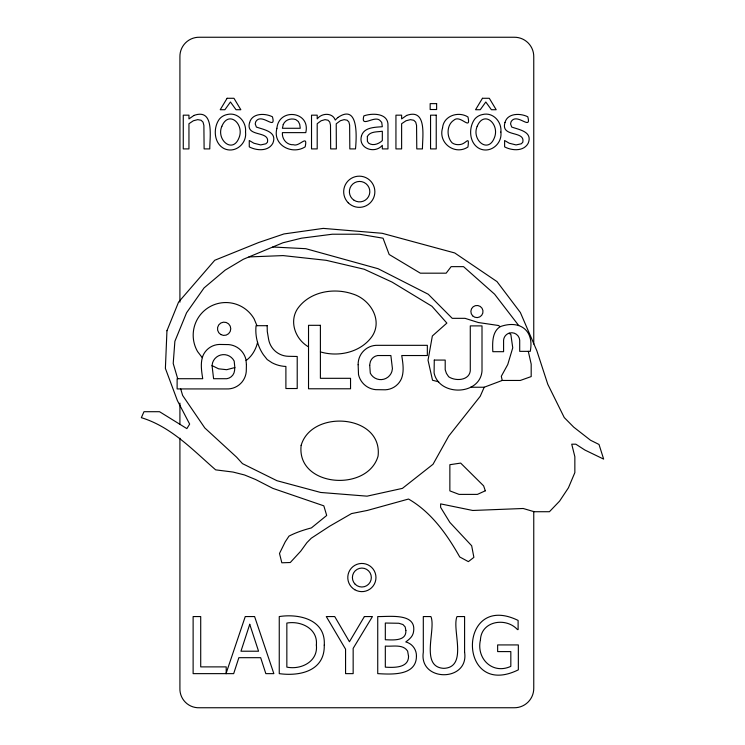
<?xml version="1.0" encoding="UTF-8"?>
<svg xmlns="http://www.w3.org/2000/svg" width="745" height="745" viewBox="0 0 745 745"><rect width="100%" height="100%" fill="white"/><g stroke="black" fill="none" stroke-linecap="round" stroke-linejoin="round"><path stroke-width="1.12" d="M234.824 367.564L234.563 370.526A9.154 9.154 0 0 1 226.806 378.711L213.592 378.711L212.046 365.609L212.623 362.61A11.697 11.697 0 0 1 234.181 361.092L234.824 367.564L226.694 369.697L218.602 368.822L212.046 365.609M257.574 342.328C255.945 349.349 252.034 356.24 246.092 360.496M226.014 673.638L245.254 616.562L254.604 616.562L273.853 673.638L265.835 673.638L260.666 657.686L238.856 657.686L233.679 673.638L193.123 673.638L193.123 616.562L200.712 616.562L200.712 666.887L226.201 666.887L226.201 673.638M528.298 351.351L531.185 364.1L531.185 376.579L520.299 380.453L502.214 380.453L484.203 387.232L480.227 396.303L448.76 436.049L433.031 464.265L402.412 488.375L367.052 496.161L320.685 492.464L276.954 480.711L242.47 463.632L236.621 457.188L204.791 427.937L182.637 395.455L180.709 388.927M500.118 326.683C491.924 331.991 492.454 343.147 492.818 351.687L503.583 351.687L503.583 340.214A8.083 8.083 0 0 1 507.783 333.732L509.654 332.996A8.083 8.083 0 0 1 519.703 340.214L519.703 351.351L530.254 351.351C534.472 329.802 519.218 319.717 500.118 326.683L498.507 325.5L478.355 322.529L465.02 318.329L452.234 318.329L428.282 294.266L378.088 268.712L305.804 248.69L272.763 247.005M248.942 256.932L283.109 255.591L326.245 260.322L364.212 269.243L392.056 282.085L431.932 306.26L446.87 323.088L432.351 335.976L428.03 360.198L432.528 380.248L438.675 381.822M470.644 387.232L484.203 387.232M320.397 351.891C338.64 357.367 361.111 352.283 372.304 336.06C382.986 319.503 369.697 299.015 352.618 293.94C333.564 287.412 309.343 291.63 297.404 308.961C288.939 322.054 295.616 339.534 308.523 346.853M509.077 333.22L510.856 334.524L512.746 347.822L507.755 364.519L501.311 376.272L502.214 380.453M202.267 357.674L197.565 351.538A32.659 32.659 0 0 1 209.513 306.921A32.659 32.659 0 0 1 254.129 318.879L256.96 325.695M518.725 325.556L494.596 294.182L463.53 266.645L451.144 266.645L446.162 273.182L420.348 273.182L389.169 254.492L383.042 238.204L359.481 234.219L332.363 234.219L301.539 238.177L282.932 242.777L243.336 259.269L225.214 270.09L204.055 287.924L186.557 312.788L174.879 341.303L173.213 363.476L177.701 378.711M533.755 344.022L533.755 56.89A19.286 19.286 0 0 0 514.115 37.25L199.548 37.25A19.165 19.165 0 0 0 179.917 56.89L179.917 302.172M533.755 511.415L533.755 688.11A19.351 19.351 0 0 1 514.115 707.75L199.548 707.75A18.802 18.802 0 0 1 179.917 688.11L179.917 438.181M179.917 403.12L179.917 424.315M434.279 360.077L434.093 372.9C438.954 396.582 480.115 395.632 482.006 370.926L482.006 325.891L470.281 325.891L470.281 370.926C469.024 380.742 455.307 381.338 448.667 376.747L446.432 373.394L445.203 369.771L445.203 360.077L434.279 360.077M246.418 364.519L246.316 369.539A18.951 18.951 0 0 1 226.415 388.927L177.124 388.927L177.124 378.711L202.724 378.711C201.578 371.187 200.163 363.02 202.975 355.682A18.504 18.504 0 0 1 219.16 344.451L228.687 344.59A19.389 19.389 0 0 1 245.952 359.658L246.418 364.519M358.149 364.715L358.513 374.595A19.389 19.389 0 0 0 375.778 389.663L385.314 389.793A18.504 18.504 0 0 0 401.499 378.562C404.302 371.233 402.896 363.057 401.741 355.533L427.341 355.533L427.341 345.326L378.06 345.326A18.951 18.951 0 0 0 358.149 364.715M267.157 325.695L267.287 331.497L268.61 339.31A20.525 20.525 0 0 0 288.315 356.296L297.218 356.483L297.218 388.527L285.894 388.527L285.894 366.456A32.156 32.156 0 0 1 271.981 362.731L267.213 359.565L263.413 354.769A43.564 43.564 0 0 1 258.012 343.827L257.155 340.893A43.564 43.564 0 0 1 256.056 325.695L267.157 325.695M166.954 330.733L165.39 368.412L177.385 400.577L189.658 424.101L186.865 428.617L159.542 411.706L143.981 411.706L141.345 417.675C171.22 426.783 192.759 449.999 215.659 469.853L233.055 472.06L244.537 474.975L255.665 479.547L272.875 488.375L323.824 505.836L326.701 515.466L311.391 527.916C303.718 529.909 296.035 532.489 288.995 536.111L285.251 541.783L279.496 553.451L281.834 562.792L290.289 562.512L300.719 551.188L306.921 542.63L311.28 538.207L329.569 526.249L351.528 513.584L367.341 510.437L408.521 499.038C431.327 512.188 447.065 534.454 459.73 556.962L468.382 561.637L473.876 557.362L471.678 545.768L449.831 522.375L440.621 507.354L440.621 503.881L472.758 510.474L523.195 508.49L534.193 511.722L549.428 511.722L559.579 501.134L568.426 487.826L574.851 472.619L574.851 456.685L571.732 444.188L575.829 444.188L584.872 450.027L603.655 459.116L599.017 444.467L590.496 440.221L573.706 427.127L564.254 417.554L547.789 384.28L536.866 350.802L520.382 312.537L496.989 281.591L454.72 252.955L382.157 233.287L323.265 228.389L283.947 233.949L258.729 242.497L214.756 260.266L178.558 302.135L166.954 330.733M369.716 365.329L370.293 373.161A11.697 11.697 0 0 0 391.851 371.634L392.429 368.645L390.874 355.533L377.659 355.533A9.154 9.154 0 0 0 369.911 363.728L369.716 365.329M464.591 652.173C469.294 682.262 418.634 682.215 423.309 652.173L423.309 616.562L430.899 616.562C436.337 629.18 419.584 667.269 443.936 668.349C468.326 667.194 451.6 629.283 457.002 616.562L464.591 616.562L464.591 652.173M245.524 132.051C247.107 143.608 235.131 153.768 224.198 148.646C213.666 143.366 212.93 127.544 219.533 118.911A13.447 13.447 0 0 1 227.253 114.525C237.739 111.862 246.669 121.929 245.524 132.051M500.873 132.051C502.456 143.608 490.48 153.768 479.547 148.646C469.015 143.366 468.279 127.544 474.882 118.911A13.447 13.447 0 0 1 482.602 114.525C493.088 111.862 502.018 121.929 500.873 132.051M480.441 639.908C476.102 658.487 492.436 674.849 510.828 666.356L510.828 651.596L497.641 651.596L497.641 644.928L518.343 644.928L518.343 669.839C457.002 700.002 457.29 590.72 518.11 620.427L518.11 629.59L517.458 629.59C506.041 616.962 481.242 620.836 480.441 639.908M301.148 445.37C296.259 487.053 367.499 492.631 378.069 456.117C382.958 414.425 311.717 408.847 301.148 445.37M276.907 128.326C272.307 144.986 291.956 155.305 305.152 146.858C308.132 133.504 299.369 147.128 293.549 144.744C286.788 145.238 281.834 139.101 282.402 132.629L305.785 132.629C310.805 111.191 278.76 107.504 276.907 128.326M442.549 127.944C437.892 143.096 454.981 155.649 467.953 147.007C469.564 135.096 466.463 143.506 460.606 144.456C457.737 144.949 454.524 144.614 452.14 142.863C446.395 136.884 446.525 124.778 453.919 120.141C460.438 114.162 471.259 131.632 467.953 116.984C458.361 110.912 443.536 115.792 442.549 127.944M316.364 645.04C318.273 661.513 301.12 670.044 286.844 667.12L286.844 623.071C300.971 620.548 318.078 628.678 316.364 645.04M408.549 656.429C408.474 668.256 393.686 667.641 385.323 667.157L385.323 646.073C392.568 646.772 402.905 643.782 407.636 651.121L408.549 656.429M249.64 122.478C244.993 137.834 270.212 130.049 267.408 142.323L265.881 143.804L260.685 144.921L253.896 143.226L249.268 140.507L249.268 146.886C256.55 150.732 268.302 151.654 272.819 143.301C277.643 131.688 263.944 129.77 256.373 127.05L255.218 123.903L255.703 121.817C261.365 111.834 276.469 131.548 272.437 116.797C265.164 113.044 252.183 112.942 249.64 122.478M504.989 122.478C500.342 137.834 525.56 130.049 522.757 142.323L521.23 143.804L516.034 144.921L509.245 143.226L504.616 140.507L504.616 146.886C511.899 150.732 523.651 151.654 528.168 143.301C532.992 131.688 519.293 129.77 511.722 127.05L510.567 123.903L511.051 121.817C516.713 111.834 531.818 131.548 527.786 116.797C520.513 113.044 507.531 112.942 504.989 122.478M416.446 656.121C416.39 676.171 391.265 674.365 377.734 673.638L377.734 616.562C389.626 616.832 418.122 612.427 413.233 633.25C412.171 637.189 408.67 639.787 405.755 641.939C412.171 643.522 416.613 649.538 416.446 656.121M221.842 126.343C215.966 139.566 232.663 154.336 239.061 137.704C244.593 124.173 228.659 109.72 221.842 126.343M477.191 126.343C471.315 139.566 488.012 154.336 494.41 137.704C499.942 124.173 484.008 109.72 477.191 126.343M324.261 645.151C324.867 670.891 300.086 676.497 279.254 673.638L279.254 616.562C299.267 613.452 325.891 619.607 324.261 645.151M361.493 135.879C357.824 148.469 374.875 154.317 382.325 145.312L382.325 148.907L387.968 148.907L387.968 125.831C388.741 113.044 372.556 112.821 363.867 115.894C360.254 128.773 374.437 114.842 380.024 120.513L381.719 122.403L382.325 126.706C375.061 127.311 364.016 127.153 361.493 135.879M367.35 136.475L367.387 141.308L368.607 143.142C372.994 146.253 378.786 143.925 382.325 140.6L382.325 131.241C377.277 132.089 370.181 131.185 367.35 136.475M405.867 630.512C406.491 641.547 392.513 639.908 385.323 639.75L385.323 623.034L398.854 623.267L402.952 624.534L405.178 626.927L405.867 630.512M283.249 124.517L282.402 128.28L300.254 128.28L299.714 124.322L298.326 121.509L295.774 119.582C291.034 117.934 285.26 119.656 283.249 124.517M249.743 624.301L240.961 651.214L258.552 651.214L249.743 624.301M364.389 616.562L349.442 641.743L334.719 616.562L326.291 616.562L345.568 649.184L345.568 673.638L353.158 673.638L353.158 648.374L372.444 616.562L364.389 616.562M227.104 98.284L220.213 109.729L224.897 109.729L230.456 102L236.044 109.729L240.84 109.729L233.958 98.284L227.104 98.284M482.453 98.284L475.561 109.729L480.246 109.729L485.805 102L491.393 109.729L496.189 109.729L489.307 98.284L482.453 98.284M337.802 117.542L335.259 120.066C332.512 112.309 321.57 112.942 317.202 118.911L317.202 115.168L311.522 115.168L311.522 148.907L317.202 148.907L317.202 123.717L321.123 120.783L324.997 119.638L328.014 120.215L329.737 121.994L330.491 125.095L330.668 148.907L336.349 148.907L336.228 123.81L340.381 120.709L344.143 119.638L347.161 120.215L348.883 121.994L349.638 125.095L349.824 148.907L355.495 148.907C356.501 138.011 358.997 102.978 337.802 117.542M193.97 115.438L188.951 118.911L188.951 115.168L183.27 115.168L183.27 148.907L188.951 148.907L188.951 123.717L193.346 120.774L197.714 119.638L201.094 120.262L203.031 122.143L203.888 125.365L204.111 148.907L209.792 148.907C209.55 138.393 215.016 107.774 193.97 115.438M406.64 115.438L401.62 118.911L401.62 115.168L395.94 115.168L395.94 148.907L401.62 148.907L401.62 123.717L406.016 120.774L410.383 119.638L413.764 120.262L415.701 122.143L416.557 125.365L416.781 148.907L422.462 148.907C422.219 138.393 427.686 107.774 406.64 115.438M485.312 490.797L477.405 494.391L459.069 494.391L449.859 490.881L449.859 464.703L460.671 463.092L483.617 485.852L485.312 490.797M436.626 103.63L430.163 103.63L430.163 109.524L436.626 109.524L436.626 103.63M436.235 115.168L430.554 115.168L430.554 148.907L436.235 148.907L436.235 115.168M320.397 325.314L308.523 325.314L308.523 388.778L350.541 388.778L350.541 378.311L320.397 378.311L320.397 325.314M354.825 589.742A14.09 14.09 0 0 0 375.964 577.543A14.09 14.09 0 0 0 354.825 565.343A14.09 14.09 0 0 0 354.825 589.742M348.241 202.789A15.598 15.598 0 0 0 374.335 195.795A15.598 15.598 0 0 0 355.235 176.695A15.598 15.598 0 0 0 348.241 202.789M355.179 584.238A9.462 9.462 0 0 0 371.01 579.992A9.462 9.462 0 0 0 359.425 568.398A9.462 9.462 0 0 0 355.179 584.238M354.117 200.293A10.234 10.234 0 0 0 369.818 192.08A10.234 10.234 0 0 0 354.862 182.59A10.234 10.234 0 0 0 354.117 200.293M220.799 334.542A6.649 6.649 0 0 0 230.773 328.787A6.649 6.649 0 0 0 220.799 323.032A6.649 6.649 0 0 0 220.799 334.542M472.637 315.833A6.081 6.081 0 0 0 482.807 313.105A6.081 6.081 0 0 0 475.366 305.664A6.081 6.081 0 0 0 472.637 315.833"/></g></svg>
